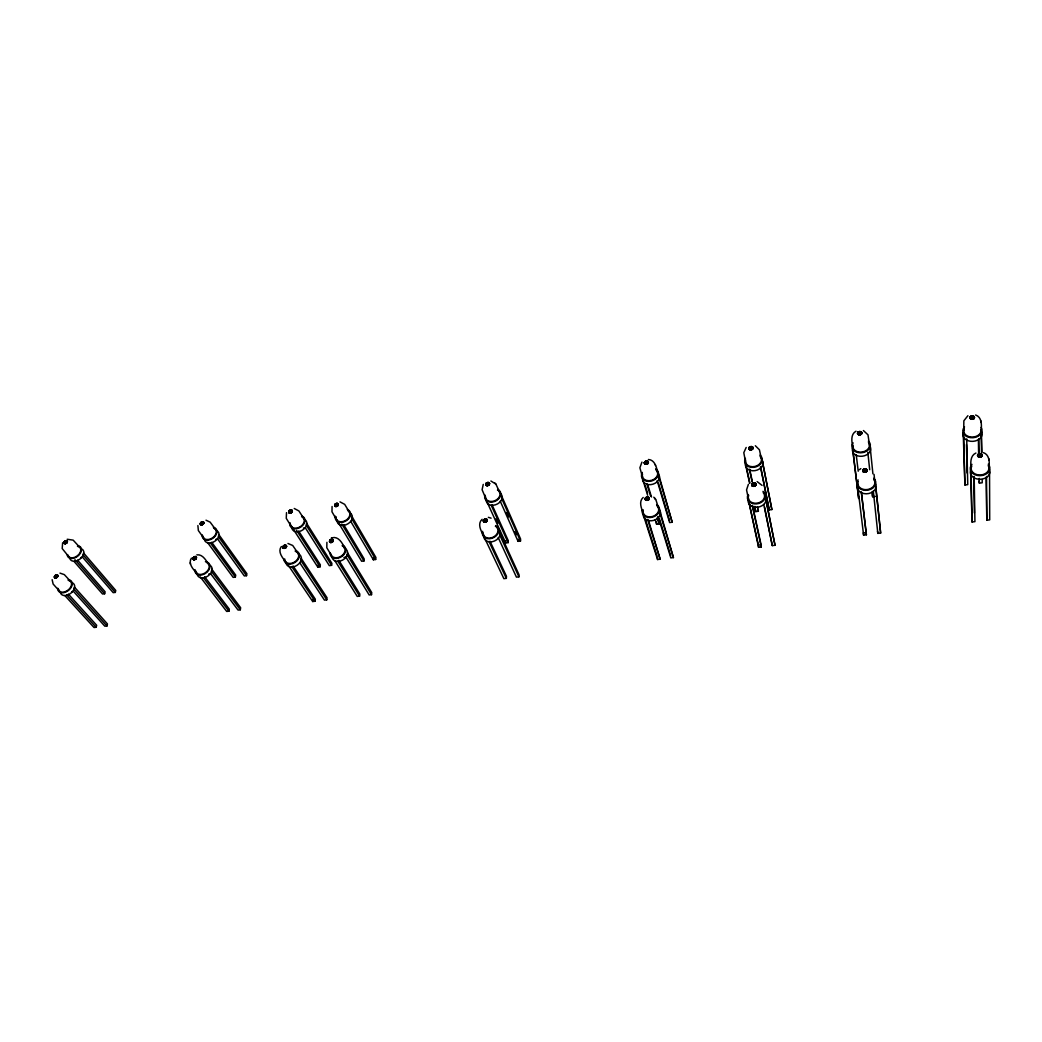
<?xml version="1.0" encoding="UTF-8"?>
<svg xmlns="http://www.w3.org/2000/svg" width="1042" height="1042" viewBox="0 0 1042 1042"><rect width="100%" height="100%" fill="white"/><g stroke="black" fill="none" stroke-linecap="round" stroke-linejoin="round"><path stroke-width="1.5" d="M755.958 484.582C755.906 482.042 751.295 482.733 751.725 485.142C754.252 488.867 759.357 482.615 751.725 484.491M753.014 448.112C752.923 445.65 748.456 446.367 748.859 448.685C751.36 452.254 756.31 446.171 748.859 448.06M65.529 543.585C63.901 539.235 69.488 540.759 66.401 543.182C64.083 545.018 63.184 541.202 65.711 540.759M55.916 577.919C54.379 573.061 60.123 575.366 56.581 577.646C54.119 579.222 53.793 575.327 56.112 574.989M864.886 472.287C862.828 466.074 870.109 470.567 865.459 472.208C862.45 473.276 861.786 468.626 864.99 468.861M859.637 434.814C857.67 428.822 864.743 433.159 860.21 434.735C857.253 435.803 856.615 431.297 859.754 431.518M201.914 521.886C203.985 526.575 198.084 524.36 201.471 522.094C203.828 520.479 204.649 524.256 202.187 524.686M194.554 556.688C196.651 561.547 190.647 559.241 194.099 556.897C196.521 555.256 197.316 559.163 194.815 559.593M647.147 497.073C649.27 502.843 642.458 499.183 646.613 497.19C649.4 495.927 650.169 500.329 647.225 500.355M646.34 461.059C648.398 466.621 641.755 463.091 645.819 461.176C648.541 459.926 649.309 464.185 646.405 464.224M518.929 576.838L519.02 574.728L499.873 532.84L499.756 534.976L518.929 576.838L516.441 577.138L498.232 537.607M520.492 541.032L520.583 539.001L501.866 496.487L501.749 498.558L520.492 541.032L518.056 541.345L500.264 501.228M336.266 506.477C335.081 501.046 340.721 504.654 336.748 506.36C334.013 507.415 334.287 503.325 336.696 503.416M518.056 541.345L518.148 539.313M331.148 542.491C329.936 536.851 335.706 540.59 331.63 542.374C328.842 543.429 329.142 539.209 331.603 539.3M753.679 486.34L753.978 482.967M750.774 449.818L751.074 446.575M484.139 536.995L503.872 578.662L506.347 578.362L506.451 576.252L489.974 541.202M486.432 500.629L505.709 542.921L508.144 542.608L508.236 540.577L492.137 504.992M505.709 542.921L505.813 540.889M284.453 548.366C283.385 542.765 288.973 546.503 284.935 548.248C282.161 549.277 282.59 545.096 284.974 545.2M290.314 513.068C289.272 507.662 294.743 511.27 290.783 512.964C288.061 513.98 288.478 509.916 290.822 510.02M982.215 455.562C982.293 452.957 977.37 453.14 977.591 455.732C980.105 459.822 985.979 453.856 977.63 455.054M974.452 417.738C974.504 415.224 969.737 415.458 969.933 417.933C972.42 421.854 978.125 416.045 969.972 417.282M52.139 579.691L53.142 584.041L59.355 591.009M646.952 500.381L647.421 497.047M646.144 464.25L646.6 461.033M194.359 559.697L194.789 556.623M201.731 524.79L202.135 521.821M336.462 503.455L336.501 506.438M331.356 539.352L331.382 542.439M343.964 557.431L345.983 557.17L369.168 594.956L371.512 594.682L371.76 592.598L347.351 552.547M375.667 559.476L375.915 557.47L352.105 516.806L351.831 518.838L375.667 559.476L373.362 559.775L350.75 521.391M373.362 559.775L373.596 557.77M334.873 560.687L357.237 596.402L359.581 596.128L359.842 594.057L338.884 560.375M338.155 522.198L361.639 561.26L363.945 560.974L364.192 558.968L343.769 524.777M484.986 522.237C483.67 516.545 489.844 520.192 485.741 522.094C482.954 523.266 482.746 518.942 485.442 518.981M979.636 457.151L980.157 453.7M284.74 545.24L284.687 548.326M290.588 510.072L290.549 513.029M487.291 485.624C486.015 480.128 492.045 483.644 488.034 485.481C485.298 486.64 485.09 482.459 487.734 482.485M971.926 419.275L972.447 415.966M65.307 543.624L65.933 540.694M55.695 577.958L56.333 574.923M326.758 599.84L327.058 597.782L301.112 558.265L300.786 560.375L326.758 599.84L324.453 600.114L299.822 562.849M331.603 565.337L331.89 563.344L306.595 523.24L306.283 525.259L331.603 565.337L329.324 565.624L305.319 527.773L303.365 528.047M293.102 565.988L315.322 599.202L315.023 601.26L312.717 601.534L313.017 599.489M298.676 531.094L320.35 564.816L320.063 566.809L317.784 567.095L318.084 565.116M864.586 472.273L865.29 468.874M859.35 434.801L860.041 431.531M336.032 506.503L336.931 503.39M330.9 542.504L331.838 539.287M240.298 609.804L240.663 607.76L211.852 569.297L211.435 571.381L240.298 609.804L238.058 610.078L210.705 573.777L208.791 574.025M246.537 575.679L246.902 573.712L218.833 534.65L218.429 536.656L246.537 575.679L244.336 575.966L217.7 539.092L215.811 539.352M200.325 577.021L226.7 611.446L228.927 611.185L229.305 609.14L204.675 576.799M207.462 542.413L233.161 577.385L235.349 577.099L235.726 575.132L211.734 542.296M290.08 513.094L291.044 510.007M284.219 548.379L285.208 545.187M753.392 486.327L754.252 482.967M750.501 449.818L751.334 446.575M201.51 524.816L202.369 521.782M194.125 559.723L195.01 556.571M646.691 500.368L647.681 497.047M645.884 464.237L646.861 461.033M106.974 625.955L107.469 623.95L74.425 587.089L73.878 589.121L106.974 625.955L104.838 626.216L73.5 591.426L71.677 591.661M115.297 592.403L115.766 590.462L83.607 553.002L83.073 554.969L115.297 592.403L113.187 592.664L82.683 557.314L80.885 557.561M64.864 595.581L94.041 627.531L96.164 627.271L96.672 625.265L68.381 594.135M74.151 561.56L102.559 594.018L104.643 593.758L105.138 591.817L77.603 560.192M55.486 577.971L56.555 574.884M65.099 543.637L66.141 540.655M484.738 522.237L485.937 518.968M487.044 485.624L488.229 482.472M197.889 525.546L198.345 530.534L203.646 537.946M979.337 457.112L980.457 453.739M971.626 419.249L972.746 415.992M330.679 542.491L332.072 539.3M335.798 506.49L337.165 503.403M864.313 472.247L865.576 468.9M283.997 548.379L285.443 545.187M859.077 434.774L860.314 431.557M289.858 513.081L291.265 510.007M485.689 518.968L485.233 522.224M753.132 486.288L754.525 483.006M193.916 559.71L195.245 556.558M487.982 482.472L487.539 485.611M201.301 524.803L202.591 521.755M750.24 449.779L751.608 446.601M646.431 500.342L647.942 497.086M326.901 542.348L326.81 547.753L331.434 555.438M645.636 464.211L647.121 461.072M332.072 506.503L331.981 511.791L336.501 519.567M55.278 577.958L56.776 574.871M64.904 543.637L66.349 540.642M286.511 512.638L286.263 518.317L291.005 525.989M484.504 522.198L486.184 519.007M486.809 485.585L488.464 482.511M330.457 542.452L332.281 539.326M335.589 506.451L337.374 503.429M283.776 548.339L285.651 545.226M289.65 513.055L291.473 510.046M979.037 457.047L980.743 453.791M971.352 419.197L973.033 416.058M483.254 484.387L482.107 489.714L485.819 498.623M193.708 559.671L195.453 556.571M201.093 524.764L202.799 521.768M864.026 472.182L865.85 468.965M858.803 434.709L860.588 431.609M62.637 542.752L62.194 548.535L68.824 556.754M752.871 486.236L754.773 483.071M64.721 543.598L66.558 540.642M55.096 577.919L56.971 574.871M749.979 449.727L751.855 446.666M646.183 500.277L648.176 497.151M645.389 464.146L647.356 461.124M484.269 522.133L486.406 519.072M486.601 485.533L488.672 482.563M330.249 542.4L332.489 539.391M335.394 506.399L337.582 503.494M283.58 548.274L285.847 545.292M289.455 512.99L291.669 510.098M193.525 559.606L195.662 556.597M200.911 524.712L203.008 521.795M54.926 577.867L57.167 574.91M978.764 456.956L981.03 453.882M191.441 558.173C187.834 563.305 193.044 569.219 196.365 572.748M971.079 419.105L973.293 416.136M863.779 472.091L866.11 469.056M858.556 434.631L860.835 431.701M752.624 486.145L755.02 483.149M749.745 449.636L752.09 446.744M645.962 500.186L648.411 497.242M645.167 464.068L647.577 461.215M281.353 546.542C277.393 551.648 282.525 557.874 285.612 561.755M484.074 522.042L486.601 519.163M486.393 485.442L488.88 482.654M748.39 484.335L746.554 489.883L748.364 498.649M330.067 542.309L332.672 539.482M335.211 506.308L337.764 503.573M283.411 548.183L286.029 545.383M289.272 512.911L291.135 510.749M193.356 559.515L195.844 556.662M200.741 524.621L203.19 521.86M54.77 577.776L57.336 574.976M978.503 456.839L981.277 453.999M970.831 419.001L973.554 416.253M863.531 471.974L866.345 469.174M858.321 434.514L861.07 431.805M752.402 486.028L755.242 483.267M749.524 449.532L752.311 446.862M645.753 500.069L648.619 497.36M644.972 463.95L647.785 461.319M483.892 521.925L486.783 519.281M486.21 485.338L489.063 482.759M335.042 506.204L337.921 503.69L334.808 505.93M329.91 542.192L332.841 539.6M283.255 548.066L286.185 545.5M289.129 512.794L291.851 510.189L291.213 510.801M193.213 559.411L196.013 556.754M200.611 524.517L203.346 521.938M64.278 543.351L66.909 540.733M54.653 577.659L57.479 575.067M641.937 462.114L639.892 467.78L642.536 477.132M746.176 447.461L743.806 452.697L745.59 462.335M66.74 540.681L64.552 543.533L67.053 540.824M643.188 497.464C638.472 501.528 641.416 508.457 643.253 513.094M482.12 519.307C477.262 523.592 480.714 530.769 483.514 535.08M970.597 418.858L973.775 416.383M978.269 456.696L981.512 454.143M749.328 449.402L752.506 446.992M752.207 485.885L755.437 483.41M858.113 434.384L861.278 431.948M863.323 471.831L866.553 469.317M486.054 485.207L489.219 482.889M483.735 521.795L486.953 519.411M644.79 463.82L647.955 461.45M645.571 499.926L648.801 497.49M193.096 559.267L196.156 556.871M288.999 512.677L292.125 510.424M283.124 547.936L286.316 545.63M334.912 506.073L338.155 503.963M329.767 542.061L332.971 539.73M54.549 577.529L57.61 575.171M200.494 524.387L203.49 522.055M859.429 469.695L860.835 468.6M54.471 577.372L57.714 575.301M200.403 524.243L203.607 522.172M193.004 559.124L196.274 557.001M288.894 512.521L292.229 510.567M283.02 547.779L286.42 545.787M329.663 541.905L333.075 539.886M485.937 485.051L489.336 483.032M483.605 521.638L487.083 519.567M644.646 463.677L648.111 461.606M645.415 499.769L648.958 497.659M749.172 449.245L752.676 447.148M752.037 485.728L755.606 483.566M857.918 434.227L861.46 432.091M863.128 471.674L866.749 469.473M970.402 418.715L973.983 416.54M978.073 456.539L981.72 454.312M975.911 453.049C969.985 455.641 970.532 463.377 971.144 468.6M855.99 431.206C850.363 434.28 851.705 441.886 852.825 446.94M64.057 542.921L67.274 541.058M54.431 577.216L57.779 575.458M200.338 524.087L203.698 522.329M192.939 558.955L196.365 557.157M288.816 512.351L292.307 510.736M334.729 505.761L338.246 504.12M282.942 547.61L286.485 545.956M329.585 541.723L333.166 540.056M485.832 484.882L489.44 483.201M483.501 521.456L487.174 519.75M644.516 463.508L648.228 461.775M645.298 499.6L649.075 497.829M749.029 449.076L752.806 447.318M751.894 485.546L755.75 483.748M857.774 434.058L861.617 432.274M67.183 540.928L64.174 543.221L67.352 541.202M862.971 471.492L866.905 469.655M967.901 415.706L963.85 420.812L963.72 431.023M970.232 418.532L974.153 416.709M977.891 456.357L981.89 454.494M64.044 542.739L67.404 541.358M54.418 577.034L57.831 575.627M200.298 523.905L203.763 522.485M192.9 558.759L196.43 557.327M288.777 512.182L292.346 510.919M334.677 505.578L338.285 504.302M282.903 547.428L286.537 546.138M329.532 541.54L333.206 540.251M485.767 484.699L489.506 483.384M483.436 521.274L487.252 519.932M644.425 463.312L648.319 461.958M645.206 499.405L649.166 498.024M748.924 448.881L752.91 447.5M751.79 485.351L755.854 483.944M857.657 433.876L861.734 432.456M970.089 418.35L974.283 416.904M862.854 471.297L867.022 469.851M977.761 456.162L982.033 454.69M64.057 542.556L67.417 541.54M54.431 576.838L57.844 575.809M200.298 523.722L203.802 522.667M288.764 511.987L292.359 511.101M192.9 558.564L196.456 557.509M334.664 505.396L338.311 504.497M282.89 547.219L286.55 546.334M329.519 541.345L333.232 540.446M485.728 484.517L489.545 483.579M483.397 521.065L487.291 520.14M644.373 463.117L648.371 462.153M748.859 448.685L752.988 447.695M645.141 499.196L649.218 498.232M857.566 433.667L861.825 432.651M751.725 485.142L755.932 484.152M969.998 418.142L974.387 417.1M862.763 471.088L867.113 470.059M977.657 455.94L982.137 454.898M64.096 542.361L67.404 541.723M332.033 537.815C338.337 535.94 342.427 543.077 344.511 547.74M331.369 538.011L332.294 537.737M200.325 523.527L203.802 522.85M54.471 576.643L57.831 576.005M288.777 511.791L292.346 511.296M334.677 505.188L338.298 504.693M192.926 558.369L196.469 557.704M485.728 484.309L489.545 483.788M282.903 547.024L286.524 546.542M329.532 541.137L333.219 540.655M644.36 462.922L648.398 462.361M748.82 448.477L753.014 447.904M483.397 520.857L487.291 520.349M857.527 433.459L861.877 432.86M645.115 498.988L649.244 498.441M969.933 417.933L974.452 417.308M751.686 484.934L755.958 484.361M862.724 470.867L867.165 470.281M977.591 455.732L982.202 455.12M67.196 539.261L73.161 540.134L79.908 547.467M64.161 542.166L67.365 541.905M200.39 523.318L203.776 523.045M288.829 511.596L292.294 511.505M334.716 504.992L338.246 504.901M485.754 484.1L489.519 483.983M644.36 462.713L648.385 462.57M748.82 448.268L752.975 448.334M857.514 433.251L861.877 433.081M969.907 417.712L974.478 417.529M54.536 576.434L57.792 576.2M192.991 558.16L196.43 557.9M282.955 546.816L286.485 546.75M329.572 540.928L333.166 540.863M483.423 520.648L487.265 520.557M645.128 498.766L649.231 498.662M751.686 484.712L755.932 484.804M862.711 470.645L867.178 470.502M977.565 455.497L982.228 455.341M655.184 519.645L656.59 524.23L659.156 523.905L657.671 517.184M659.039 475.699L672.194 522.237L669.615 522.563L657.15 480.596M754.708 506.894L755.724 511.609L758.368 511.27L758.211 509.186M760.413 466.686L769.204 509.89L771.861 509.551L762.483 461.671L771.861 509.551M872.323 494.624L872.623 496.734L875.371 496.383M963.264 434.436L964.918 484.986L967.758 484.634L966.716 438.877M978.933 481.013L979.363 483.149L982.215 482.785L982.189 479.541M761.09 544.784L758.394 545.109L758.563 547.271L761.259 546.946L761.09 544.784L752.519 505.396M866.397 534.78L866.097 532.579L863.31 532.931L863.597 535.119L866.397 534.78L861.421 492.54M643.63 515.881L657.554 559.515L660.159 559.189L648.502 520.349M660.081 511.57L673.432 557.587L670.814 557.9L658.153 516.506M763.786 504.549L772.291 545.604L775.014 545.279L765.583 497.92L775.014 545.279M877.52 531.199L877.833 533.387L880.646 533.048L875.788 486.51M970.701 473.563L972.043 521.99L974.934 521.638L974.179 476.468M986.097 477.483L986.8 520.205L989.705 519.854L989.548 471.844M196.834 554.865C202.565 554.005 205.808 560.231 208.53 564.048M969.92 417.503L974.4 417.959M857.54 433.042L861.851 433.29M644.412 462.492L648.345 462.778M977.578 455.276L982.163 455.797M485.819 483.905L489.453 484.191M862.737 470.424L867.152 470.723M334.795 504.784L338.181 505.096M288.908 511.388L292.216 511.7M645.18 498.545L649.192 498.871M200.468 523.123L203.711 523.24M483.488 520.427L487.2 520.779M64.252 541.97L67.3 542.101M329.65 540.72L333.088 541.072M283.033 546.607L286.394 546.959M193.083 557.952L196.378 558.108M54.64 576.226L57.714 576.395M857.605 432.821L861.799 433.511M748.938 447.852L752.91 448.542M862.802 470.202L867.087 470.945M644.49 462.283L648.254 462.987M287.957 543.468L292.711 545.487L298.233 553.51M59.967 573.113L64.33 574.624L70.661 581.475M751.803 484.269L755.854 485.025M485.911 483.696L489.362 484.4M645.272 498.337L649.101 499.092M334.899 504.588L338.077 505.305M483.579 520.218L487.096 520.987M289.012 511.192L292.112 511.909M200.585 522.928L203.633 523.449M329.754 540.511L332.984 541.28M283.15 546.399L286.29 547.167M648.398 459.496C654.897 459.809 656.721 467.624 657.632 472.69M193.187 557.757L196.287 558.317M970.063 417.074L974.309 418.168M64.383 541.775L67.196 542.309M857.696 432.612L861.695 433.706M977.722 454.833L982.072 456.005M488.346 517.314L491.095 518.161M54.757 576.031L57.505 576.799M339.979 501.866L344.681 504.354L349.33 512.026M749.042 447.643L752.806 448.737M862.893 469.981L866.983 471.166M294.222 508.47L298.885 510.932L303.769 518.499M206.003 520.205L210.145 522.146L215.577 529.44M490.899 481.013L495.888 484.1L499.626 492.189M644.607 462.088L648.15 463.182M751.907 484.061L755.75 485.233M645.376 498.128L648.984 499.3M486.028 483.501L489.245 484.595M483.709 520.01L486.979 521.195M57.623 576.604L54.9 575.835M970.193 416.878L974.179 418.363M335.029 504.393L337.947 505.5M289.155 510.997L291.981 512.091M977.852 454.625L981.942 456.214M857.827 432.417L861.565 433.915M757.117 481.599L762.054 485.39M329.884 540.303L332.854 541.475M863.037 469.786L866.853 471.362M200.715 522.732L203.385 523.826M283.281 546.203L286.159 547.363M749.185 447.448L752.663 448.933M193.33 557.561L196.039 558.72M752.05 483.853L755.606 485.442M644.751 461.893L648.007 463.377M64.526 541.593L66.935 542.687M645.532 497.933L648.84 499.496M203.516 523.644L200.885 522.55M970.362 416.683L974.023 418.558M196.183 558.525L193.499 557.366M486.184 483.306L489.102 484.791M67.079 542.491L64.682 541.41M978.021 454.429L981.772 456.409M483.853 519.815L486.822 521.378M857.996 432.235L861.395 434.097M863.401 430.541L867.986 434.814L869.458 444.687M863.206 469.59L866.683 471.557M335.185 504.211L337.79 505.683M975.612 415.003C981.903 417.06 981.733 425.045 981.16 430.333M749.354 447.265L752.493 449.115M983.374 452.632C989.666 454.716 989.666 462.687 988.975 468.053M289.311 510.814L291.825 512.286M752.22 483.67L755.437 485.624M330.053 540.121L332.698 541.671M644.92 461.71L647.837 463.56M283.437 546.008L285.99 547.558M755.333 445.729L759.41 449.753L761.363 458.571M970.558 416.513L973.827 418.728M645.701 497.737L648.671 499.691M978.217 454.26L981.577 456.591M57.349 576.994L55.07 575.653M858.191 432.065L861.2 434.267M486.353 483.136L488.919 484.96M863.401 469.421L866.475 471.726M484.035 519.632L486.64 521.56M749.55 447.096L752.298 449.284M752.415 483.501L755.229 485.793M335.355 504.041L337.608 505.852M970.779 416.37L973.606 418.884M645.115 461.554L647.642 463.729M203.229 524.009L201.054 522.381M978.438 454.104L981.356 456.748M330.223 539.938L332.515 541.853M289.481 510.645L291.643 512.456M195.87 558.903L193.682 557.196M645.897 497.568L648.476 499.86M66.779 542.869L64.864 541.254M283.619 545.839L285.808 547.727M858.413 431.922L860.979 434.41M57.18 577.177L55.265 575.484M863.623 469.265L866.254 471.883M486.549 482.967L488.724 485.116M749.758 446.953L752.077 449.441M484.23 519.476L486.445 521.729M653.803 497.203L656.004 500.121L658.427 507.832M752.637 483.345L755.007 485.95M971.014 416.24L973.358 419.014M203.047 524.178L201.249 522.237M978.698 453.973L981.095 456.878M195.688 559.085L193.877 557.04M645.337 461.411L647.421 463.872M335.55 503.885L337.413 506.008M646.118 497.425L648.254 500.004M66.597 543.025L65.06 541.098M56.997 577.346L55.46 575.327M858.66 431.792L860.744 434.54M66.74 594.969L96.164 627.271M330.431 539.782L332.32 542.009M289.676 510.489L291.447 512.612M863.87 469.134L866.006 472.013M74.946 559.723L104.643 593.758M494.976 483.045L495.888 484.1M283.828 545.669L285.612 547.897M750.006 446.823L751.842 449.558M486.77 482.824L488.503 485.259M203.268 577.581L228.927 611.185M752.884 483.214L754.773 486.08M202.851 524.334L201.471 522.094M484.452 519.333L486.223 521.873M971.287 416.123L973.098 419.118M195.492 559.241L194.099 556.897M210.367 542.973L235.349 577.099M978.959 453.856L980.835 456.995M654.819 498.193L655.652 499.378M66.401 543.182L65.268 540.967M288.022 564.868L312.717 601.534M291.877 566.744L315.023 601.26M645.571 461.28L647.186 463.99M56.802 577.502L55.669 575.197M292.854 528.528L317.784 567.095M296.618 530.417L320.063 566.809M646.366 497.295L648.007 500.134M337.764 561.13L359.581 596.128M858.908 431.688L860.484 434.644M347.064 554.657L371.512 594.682M864.131 469.017L865.746 472.13M341.854 524.074L363.945 560.974M335.771 503.742L337.204 506.151M332.098 542.153L330.64 539.639M291.239 512.742L289.897 510.346M285.391 548.04L284.036 545.526M202.63 524.478L201.692 521.977M195.271 559.385L194.32 556.78M750.253 446.718L751.582 449.662M753.145 483.11L754.512 486.184M486.992 482.707L488.281 485.39M971.561 416.045L972.811 419.197M489.154 541.879L506.347 578.362M979.246 453.778L980.535 457.073M484.686 519.203L485.989 522.003M66.193 543.312L65.49 540.85M495.862 518.994L497.855 523.371M491.342 505.578L508.144 542.608M56.581 577.646L55.89 575.08M506.295 512.547L508.275 517.001M514.865 531.876L516.181 534.846M336.97 506.269L335.993 503.625M645.819 461.176L646.939 464.094M331.864 542.27L330.874 539.522M646.613 497.19L647.759 500.238M291.018 512.859L290.119 510.228M285.169 548.157L284.271 545.409M859.181 431.596L860.21 434.735M864.417 468.939L865.459 472.208M202.409 524.595L201.94 523.136L201.953 524.751M195.049 559.502L194.58 557.991L194.58 559.658M645.024 518.213L657.007 555.868M647.59 519.463L660.159 559.189M645.219 485.52L647.577 493.153M642.901 479.984L647.629 495.237M647.694 484.621L651.497 497.021M646.782 483.618L650.586 496.005M657.255 517.705L659.156 523.905M659.508 518.929L670.748 555.764M660.146 513.745L673.432 557.587M488.034 485.481L487.239 482.615M485.741 522.094L484.934 519.111M658.479 483.162L669.55 520.505M659.091 477.796L672.194 522.237M655.288 464.745L655.509 465.5M65.972 543.429L65.607 541.996L65.75 543.52M56.372 577.763L56.008 576.278L56.138 577.854M750.527 446.64L751.321 449.74M753.418 483.032L754.239 486.262M971.86 415.992L972.525 419.262M979.545 453.726L980.248 457.125M336.748 506.36L336.227 503.533M331.63 542.374L331.109 539.417M758.563 547.271L748.495 500.134L758.055 543.559M290.783 512.964L290.353 510.137M752.35 506.021L761.259 546.946M746.072 465.513L749.797 482.798M754.877 506.386L755.724 511.609M745.89 466.061L749.628 483.332M284.935 548.248L284.505 545.318M749.511 469.734L752.142 482.042M757.391 506.659L758.368 511.27M749.667 469.16L752.298 481.469M646.678 464.172L646.079 461.098M764.581 507.089L772.291 545.604M647.486 500.316L646.874 497.112M760.868 467.65L769.204 509.89M190.217 562.836L190.452 564.139M487.786 485.559L487.487 482.537M859.468 431.544L859.924 434.788M864.704 468.887L865.173 472.26M485.494 522.172L485.181 519.033M880.646 533.048L875.801 487.487M858.022 488.802L857.722 486.575L863.597 535.119M852.994 451.577L858.673 498.506L852.708 449.441M861.304 491.889L866.097 532.579M856.237 454.807L858.217 471.218M988.767 458.701L988.845 459.379M988.871 459.561L988.949 460.251M980.9 420.929L981.082 422.44M867.804 452.202L869.692 469.695M872.102 491.967L872.623 496.734M870.383 449.219L872.909 473.823M873.3 491.016L877.833 533.387M874.056 474.41L874.85 481.964M751.048 449.792L750.787 446.588M753.952 486.314L753.692 482.98M979.858 453.7L979.936 457.151M656.538 522.159L656.59 524.23M657.489 557.366L657.554 559.515M963.694 436.611L964.918 484.986M972.16 415.966L972.225 419.288M966.468 444.608L967.119 473.029M971.105 474.227L972.043 521.99M973.788 477.444L974.4 512.964M978.816 438.825L978.998 453.075M979.311 478.395L979.363 483.149M978.412 439.828L978.581 452.502M981.512 453.088L981.29 432L981.916 451.994M986.54 476.507L986.8 520.205M71.572 582.556A8.141 5.418 -38 0 1 71.416 592.768A8.141 5.418 -38 0 1 60.371 592.507M68.303 579.691A8.167 5.418 -37.9 0 1 71.846 585.956A8.167 5.418 -37.9 0 1 63.484 592.755A8.167 5.418 -37.9 0 1 57.792 588.235M68.225 580.316A7.398 4.91 -37.9 0 1 68.733 589.538A7.398 4.91 -37.9 0 1 58.508 589.264M659.104 509.069A8.831 6.89 -16.9 0 1 653.49 520.44A8.831 6.89 -16.9 0 1 643.37 513.263M656.616 504.575A8.857 6.89 -17 0 1 658.257 513.315A8.857 6.89 -17 0 1 647.616 517.366A8.857 6.89 -17 0 1 642.328 510.007M656.994 505.8A8.023 6.239 -17 0 1 652.539 516.493A8.023 6.239 -17 0 1 643.188 509.812M981.147 431.036A9.599 7.034 -3.4 0 1 973.02 441.339A9.599 7.034 -3.4 0 1 963.472 432.209M981.108 427.389A9.639 7.047 -3.4 0 1 978.047 436.272A9.639 7.047 -3.4 0 1 965.7 435.921A9.639 7.047 -3.4 0 1 964.514 426.92M981.056 429.499A8.727 6.382 -3.4 0 1 971.444 437.067A8.727 6.382 -3.4 0 1 964.332 428.562M303.704 519.033A8.141 5.835 -31.5 0 1 306.127 526.249A8.141 5.835 -31.5 0 1 297.231 531.785A8.141 5.835 -31.5 0 1 291.76 526.471M301.828 516.05A8.167 5.848 -31.5 0 1 304.095 523.553A8.167 5.848 -31.5 0 1 294.691 528.802A8.167 5.848 -31.5 0 1 290.002 522.654M301.62 516.702A7.398 5.288 -31.5 0 1 300.799 526.353A7.398 5.288 -31.5 0 1 290.562 524.66M762.457 460.72A8.922 6.786 -12 0 1 755.085 470.632A8.922 6.786 -12 0 1 745.473 463.521M759.931 455.198A8.948 6.799 -12.1 0 1 760.36 464.211A8.948 6.799 -12.1 0 1 748.807 466.725A8.948 6.799 -12.1 0 1 745.421 458.35M760.165 456.435A8.115 6.161 -12.1 0 1 755.033 466.438A8.115 6.161 -12.1 0 1 745.616 459.913M298.181 553.875A8.31 6.044 -32.7 0 1 297.296 565.142A8.31 6.044 -32.7 0 1 285.977 562.354M295.394 550.697A8.323 6.044 -32.6 0 1 299.08 557.574A8.323 6.044 -32.6 0 1 290.588 564.074A8.323 6.044 -32.6 0 1 283.997 559.437M296.723 551.96A7.554 5.484 -32.6 0 1 294.352 562.172A7.554 5.484 -32.6 0 1 284.726 559.007M295.29 551.374A7.554 5.484 -32.6 0 1 296.045 551.622M875.788 484.152A9.417 7.203 -6.5 0 1 866.267 493.804A9.417 7.203 -6.5 0 1 858.035 484.283M874.811 482.472A9.417 7.203 -6.5 0 1 875.371 483.28M873.743 478.239A9.456 7.216 -6.6 0 1 873.131 487.812A9.456 7.216 -6.6 0 1 860.718 489.167A9.456 7.216 -6.6 0 1 858.152 479.932M873.847 479.58A8.57 6.539 -6.6 0 1 867.27 489.571A8.57 6.539 -6.6 0 1 858.178 481.612M499.899 492.983A8.375 6.304 -24.2 0 1 497.646 503.872A8.375 6.304 -24.2 0 1 486.145 500.746M497.711 489.388A8.401 6.304 -24.2 0 1 499.704 497.529A8.401 6.304 -24.2 0 1 489.545 502.01A8.401 6.304 -24.2 0 1 484.96 495.002M498.753 490.964A7.62 5.718 -24.2 0 1 494.755 500.772A7.62 5.718 -24.2 0 1 485.416 496.396M497.464 490.053A7.62 5.718 -24.2 0 1 498.154 490.469M81.51 548.887A7.971 5.249 -36.9 0 1 79.856 559.15A7.971 5.249 -36.9 0 1 69.671 557.626M77.59 545.761A7.997 5.249 -36.8 0 1 81.198 551.492A7.997 5.249 -36.8 0 1 73.513 558.265A7.997 5.249 -36.8 0 1 67.248 554.865M78.853 546.737A7.242 4.767 -36.8 0 1 77.329 555.855A7.242 4.767 -36.8 0 1 67.977 555.086M77.499 546.373A7.242 4.767 -36.8 0 1 78.202 546.516M349.838 512.924A8.18 5.952 -30 0 1 348.471 523.488A8.18 5.952 -30 0 1 337.152 521.716M337.035 520.922A8.18 5.952 -30 0 1 337.048 520.088M347.273 509.564A8.206 5.952 -30 0 1 349.786 517.092A8.206 5.952 -30 0 1 340.343 522.394A8.206 5.952 -30 0 1 335.394 516.22M347.781 510.541A7.437 5.392 -30 0 1 345.267 520.687A7.437 5.392 -30 0 1 335.993 516.741M216.254 530.482A8.062 5.614 -34 0 1 215.342 540.902A8.062 5.614 -34 0 1 204.388 539.417M213.376 527.356A8.089 5.614 -33.9 0 1 216.423 534.168A8.089 5.614 -33.9 0 1 207.605 540.186A8.089 5.614 -33.9 0 1 202.291 534.924M213.936 528.229A7.333 5.08 -33.9 0 1 212.685 537.763A7.333 5.08 -33.9 0 1 202.93 536.057M209.26 564.946A8.232 5.796 -35.1 0 1 207.853 576.083A8.232 5.796 -35.1 0 1 197.107 573.295M205.43 561.729A8.258 5.796 -35.1 0 1 209.611 568.372A8.258 5.796 -35.1 0 1 200.715 575.093A8.258 5.796 -35.1 0 1 195.01 569.596M208.074 563.527A7.476 5.262 -35.1 0 1 204.74 573.191A7.476 5.262 -35.1 0 1 195.649 570.795M206.876 562.758A7.476 5.262 -35.1 0 1 207.514 563.097M989.418 469.46A9.808 7.32 -2.2 0 1 980.665 479.242A9.808 7.32 -2.2 0 1 970.506 470.58M988.272 464.172A9.847 7.333 -2.3 0 1 986.5 473.784A9.847 7.333 -2.3 0 1 973.515 473.941A9.847 7.333 -2.3 0 1 971.952 464.354M988.22 465.527A8.922 6.643 -2.3 0 1 980.235 474.996A8.922 6.643 -2.3 0 1 971.769 466.048M765.544 496.93A9.091 7.06 -11.6 0 1 757.456 507.233A9.091 7.06 -11.6 0 1 748.495 498.766M762.978 491.355A9.117 7.073 -11.6 0 1 763.434 500.72A9.117 7.073 -11.6 0 1 751.647 503.221A9.117 7.073 -11.6 0 1 748.169 494.507M763.226 492.645A8.271 6.408 -11.6 0 1 757.469 503.104A8.271 6.408 -11.6 0 1 748.664 495.302M345.762 548.939A8.349 6.174 -31.2 0 1 342.701 560.036A8.349 6.174 -31.2 0 1 332.007 556.675M344.251 548.144A8.349 6.174 -31.2 0 1 345.058 548.496M342.427 545.161A8.375 6.174 -31.1 0 1 345.123 552.716A8.375 6.174 -31.1 0 1 335.993 558.447A8.375 6.174 -31.1 0 1 330.171 552.846M342.232 545.839A7.594 5.601 -31.1 0 1 341.607 555.907A7.594 5.601 -31.1 0 1 330.939 554.057M658.088 473.289A8.675 6.617 -16.9 0 1 653.113 484.139A8.675 6.617 -16.9 0 1 642.484 478.369M655.639 468.822A8.701 6.63 -16.9 0 1 656.838 477.757A8.701 6.63 -16.9 0 1 645.48 480.844A8.701 6.63 -16.9 0 1 642.367 472.43M656.017 469.994A7.88 6.005 -16.9 0 1 651.628 480.323A7.88 6.005 -16.9 0 1 642.471 473.98M497.868 529.167A8.544 6.552 -25 0 1 494.559 540.98A8.544 6.552 -25 0 1 483.879 535.327M495.64 525.585A8.57 6.552 -25 0 1 497.659 534.09A8.57 6.552 -25 0 1 487.304 538.636A8.57 6.552 -25 0 1 482.628 531.316M496.695 527.252A7.763 5.939 -25 0 1 492.606 537.412A7.763 5.939 -25 0 1 483.097 532.775M495.38 526.275A7.763 5.939 -25 0 1 496.083 526.718M869.445 445.338A9.235 6.929 -7.4 0 1 862.255 456.24A9.235 6.929 -7.4 0 1 853.02 447.226M868.377 441.105A9.261 6.929 -7.5 0 1 867.752 450.313A9.261 6.929 -7.5 0 1 855.612 451.72A9.261 6.929 -7.5 0 1 853.111 442.876M868.481 442.394A8.388 6.278 -7.5 0 1 862.555 451.967A8.388 6.278 -7.5 0 1 852.89 445.299"/></g></svg>
